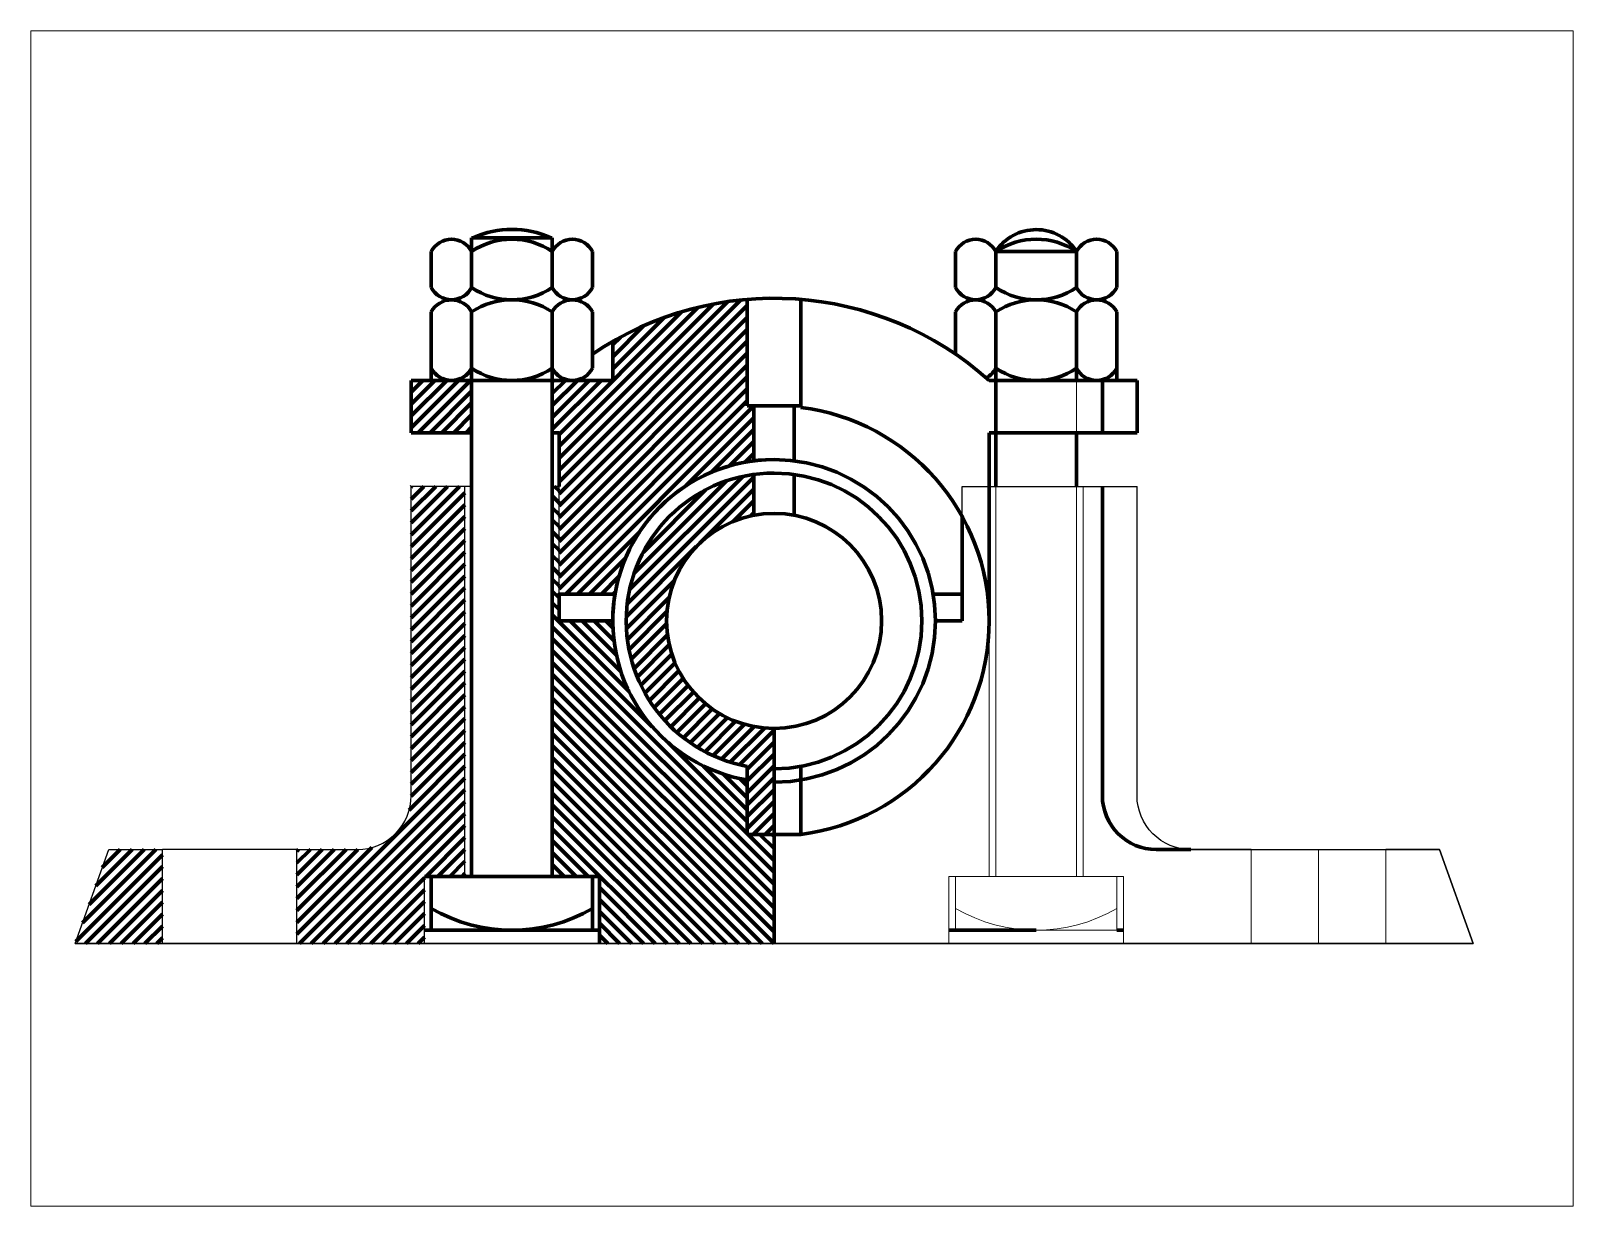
# Paper-space layout 'plummer diagram 1' of a CAD drawing. Header units: inches. Extents: x 1.05 to 9.45, y 0.8 to 7.2.
# The model-space entities are those that its viewports show. They can reach past a viewport. Long polylines and large blocks are cut down to what shows.
import ezdxf

# ---------------------------------------------------------------- set-up
doc = ezdxf.new("R2010")
doc.units = ezdxf.units.IN
doc.header["$MEASUREMENT"] = 0
doc.linetypes.add('dash', pattern=[15, 12, -3])
doc.linetypes.add('DASHED', pattern=[0.75, 0.5, -0.25])

msp = doc.modelspace()

# ---------------------------------------------------------------- hatches: boundary and pattern name
at = {"lineweight": 100}
h = msp.add_hatch(dxfattribs=at)
h.set_pattern_fill('ANSI31', color=0, scale=10)
h.set_pattern_definition([(45, (116.9521, 278.2704), (-0.8838835, 0.8838835), [])])
h.paths.add_polyline_path([(314.55, 413.18), (306.55, 413.18), (306.55, 367.18, -0.414214), (298.55, 359.18), (289.55, 359.18), (289.55, 345.18), (308.55, 345.18), (308.55, 355.18), (314.55, 355.18)])
h.paths.add_polyline_path([(315.55, 428.96), (306.55, 428.96), (306.55, 421.18), (315.55, 421.18)])
h.paths.add_polyline_path([(357.55, 425.18), (356.55, 425.18), (356.55, 441.01, 0.110489), (336.55, 434.75), (336.55, 428.96), (328.55, 428.96), (327.55, 428.96), (327.55, 421.18), (328.55, 421.18), (328.55, 413.18), (328.55, 397.18), (336.88, 397.18, -0.33084), (357.55, 416.99)])
h.paths.add_polyline_path([(269.55, 359.18), (261.55, 359.18), (256.55, 345.18), (269.55, 345.18)])
edge = h.paths.add_edge_path()
edge.add_line((357.55, 408.9), (357.55, 414.97))
edge.add_arc((360.55, 393.18), 22, 97.8375, 259.5243)
edge.add_line((356.55, 371.55), (356.55, 361.43))
edge.add_line((356.55, 361.43), (360.55, 361.43))
edge.add_line((360.55, 361.43), (360.55, 369.18))
edge.add_line((360.55, 369.18), (360.55, 377.18))
edge.add_arc((360.55, 393.18), 16, 100.8069, 270, ccw=False)
h = msp.add_hatch(dxfattribs=at)
h.set_pattern_fill('ANSI31', color=0, scale=10, angle=90)
h.set_pattern_definition([(135, (296.9521, 458.2704), (-0.883883, -0.883883), [])])
h.paths.add_polyline_path([(336.55, 393.18), (328.55, 393.18), (328.55, 397.18), (328.55, 413.18), (327.55, 413.18), (327.55, 355.18), (333.55, 355.18), (334.55, 355.18), (334.55, 345.18), (360.55, 345.18), (360.55, 361.43), (356.55, 361.43), (356.55, 369.51, -0.365977)])

# ---------------------------------------------------------------- linework, layer by layer
for p, q in [((321.55, 450.18), (315.55, 450.18)), ((321.55, 450.18), (327.55, 450.18)), ((360.55, 425.18), (356.55, 425.18))]:
    msp.add_line(p, q, dxfattribs=at)
for points in [[(315.55, 449.62), (315.55, 450.18)], [(321.55, 449.96), (321.54, 449.96)], [(321.55, 449.96), (321.54, 449.96)], [(327.55, 442.77), (327.55, 450.18)], [(399.55, 449.96), (399.55, 449.96)], [(399.55, 449.96), (399.55, 449.96)], [(309.55, 448.14), (309.54, 445.46)], [(315.55, 442.77), (315.55, 449.62)], [(333.54, 448.14), (333.54, 442.77)], [(387.55, 448.14), (387.55, 442.77)], [(393.55, 442.77), (393.55, 448.15)], [(393.55, 448.14), (405.54, 448.14)], [(405.55, 442.77), (405.55, 448.15)], [(411.54, 448.14), (411.55, 445.46)], [(309.55, 442.77), (309.54, 445.46)], [(327.54, 442.77), (327.54, 445.46), (327.55, 445.46)], [(411.55, 445.46), (411.54, 442.77)], [(321.55, 440.96), (321.54, 440.96)], [(356.55, 425.18), (356.55, 441.01)], [(399.55, 440.96), (399.55, 440.96)], [(309.54, 434.96), (309.55, 439.14)], [(315.55, 355.18), (315.55, 439.15)], [(327.55, 355.18), (327.55, 439.15)], [(333.54, 439.14), (333.54, 430.77)], [(333.54, 439.14), (333.54, 430.77)], [(387.55, 439.14), (387.55, 432.86)], [(387.55, 439.14), (387.55, 432.86)], [(393.55, 439.14), (393.55, 430.77)], [(405.55, 439.15), (405.54, 430.77)], [(411.55, 434.96), (411.54, 439.14)], [(309.54, 434.96), (309.54, 428.96)], [(336.55, 434.75), (336.55, 428.96)], [(411.55, 434.96), (411.55, 428.96)], [(393.55, 430.77), (393.55, 428.96)], [(306.55, 421.18), (306.55, 428.96)], [(328.55, 428.96), (306.55, 428.96)], [(315.55, 421.18), (315.55, 428.96)], [(327.55, 421.18), (327.55, 428.96)], [(328.55, 428.96), (336.55, 428.96)], [(392.55, 428.96), (414.55, 428.96)], [(409.4, 421.18), (409.4, 428.96)], [(414.55, 421.18), (414.55, 428.96)], [(360.55, 425.18), (356.55, 425.18)], [(357.55, 425.18), (357.55, 416.99)], [(315.55, 421.18), (306.55, 421.18)], [(328.55, 421.18), (327.55, 421.18)], [(328.55, 413.18), (328.55, 421.18)], [(392.55, 421.18), (392.55, 393.18)], [(392.55, 421.18), (393.55, 421.18)], [(393.55, 421.18), (399.53, 421.18)], [(399.53, 421.18), (414.55, 421.18)], [(357.55, 414.97), (357.55, 408.9)], [(363.55, 414.97), (363.55, 408.9)], [(328.55, 393.18), (328.55, 397.18), (336.88, 397.18)], [(328.55, 393.18), (336.55, 393.18)], [(328.55, 393.18), (336.55, 393.18)], [(360.55, 377.18), (360.55, 345.18)], [(364.55, 371.55), (364.55, 361.43), (356.55, 361.43), (356.55, 371.55)], [(334.55, 345.18), (334.55, 355.18), (308.55, 355.18)], [(321.55, 347.18), (309.55, 347.18), (309.55, 355.18), (333.55, 355.18), (333.55, 347.18)], [(334.55, 347.18), (308.55, 347.18)], [(321.55, 347.18), (333.55, 347.18)]]:
    msp.add_lwpolyline(points, dxfattribs=at)
at = {"linetype": 'DASHED', "lineweight": 100}
for points in [[(364.55, 424.93), (364.55, 441.01)], [(405.54, 430.77), (405.55, 428.96)], [(360.55, 425.18), (364.55, 425.18)], [(363.55, 425.18), (363.55, 416.99)], [(411.55, 347.18), (412.55, 347.18)]]:
    msp.add_lwpolyline(points, dxfattribs=at)
at = {"linetype": 'DASHED', "lineweight": 100, "ltscale": 2}
msp.add_lwpolyline([(405.55, 439.14), (405.55, 439.15)], dxfattribs=at)
at = {"linetype": 'dash', "lineweight": 100, "ltscale": 0.5}
for points in [[(393.55, 428.96), (393.53, 421.18)], [(399.55, 347.18), (386.55, 347.18)]]:
    msp.add_lwpolyline(points, dxfattribs=at)
at = {"linetype": 'dash', "lineweight": 5, "ltscale": 0.5}
for points in [[(405.55, 421.18), (405.55, 428.96)], [(392.55, 355.18), (392.55, 413.18)], [(393.55, 355.18), (393.55, 413.18)], [(405.55, 355.18), (405.55, 413.18)], [(406.55, 355.18), (406.55, 413.18)], [(431.55, 345.18), (431.55, 359.18)], [(441.55, 345.18), (441.55, 359.18)], [(451.55, 345.18), (451.55, 359.18)], [(386.55, 355.18), (386.55, 345.18)], [(399.55, 347.18), (411.55, 347.18), (411.55, 355.18), (387.55, 355.18), (387.55, 347.18)], [(412.55, 345.18), (412.55, 355.18)]]:
    msp.add_lwpolyline(points, dxfattribs=at)
at = {"linetype": 'ByBlock', "lineweight": 100}
for points in [[(393.55, 421.18), (393.55, 413.18)], [(405.55, 421.18), (405.55, 413.18)]]:
    msp.add_lwpolyline(points, dxfattribs=at)
for points in [[(289.55, 359.18), (298.55, 359.18, 0.414214), (306.55, 367.18), (306.55, 413.18)], [(431.55, 359.18), (422.55, 359.18, -0.414214), (414.55, 367.18), (414.55, 413.18)]]:
    msp.add_lwpolyline(points, format="xyb")
for points in [[(315.55, 413.18), (306.55, 413.18)], [(314.55, 355.18), (314.55, 413.18)], [(328.55, 413.18), (327.55, 413.18)], [(328.55, 393.18), (328.55, 413.18)], [(388.55, 413.18), (414.55, 413.18)], [(388.55, 408.67), (388.55, 413.18)], [(256.55, 345.18), (261.55, 359.18)], [(261.55, 359.18), (269.55, 359.18)], [(269.55, 345.18), (269.55, 359.18)], [(289.55, 359.18), (269.55, 359.18)], [(289.55, 345.18), (289.55, 359.18)], [(422.55, 359.18), (459.55, 359.18)], [(431.55, 359.18), (451.55, 359.18)], [(459.55, 359.18), (451.55, 359.18)], [(459.55, 359.18), (464.55, 345.18)], [(464.55, 345.18), (459.55, 359.18)], [(308.55, 345.18), (308.55, 355.18)], [(334.55, 345.18), (334.55, 355.18)], [(256.55, 345.18), (464.55, 345.18)], [(256.55, 345.18), (261.55, 345.18)], [(464.55, 345.18), (256.55, 345.18)]]:
    msp.add_lwpolyline(points)
msp.add_lwpolyline([(409.4, 413.18), (409.4, 367.18, 0.414214), (417.4, 359.18), (422.55, 359.18)], format="xyb", dxfattribs=at)
at = {"linetype": 'DASHED', "lineweight": 100, "ltscale": 5}
for points in [[(388.55, 408.67), (388.55, 393.18)], [(384.21, 397.18), (388.55, 397.18)], [(384.55, 393.18), (388.55, 393.18)]]:
    msp.add_lwpolyline(points, dxfattribs=at)
at = {"linetype": 'DASHED', "lineweight": 15, "ltscale": 2}
msp.add_lwpolyline([(386.55, 355.18), (412.55, 355.18)], dxfattribs=at)
at = {"lineweight": 100}
msp.add_circle((360.55, 393.18), 16, dxfattribs=at)
for centre, radius, start, end in [((312.55, 446.56), 3.39, 27.718, 152.282), ((321.54, 439.14), 10.82, 56.321, 123.679), ((321.55, 437.43), 14, 65.6194, 114.3806), ((330.54, 446.56), 3.39, 27.718, 152.282), ((390.55, 446.56), 3.39, 27.718, 152.282), ((399.55, 444.22), 7.17, 33.2366, 146.8263), ((399.55, 439.14), 10.82, 56.321, 123.679), ((408.54, 446.56), 3.39, 27.718, 152.282), ((312.55, 444.35), 3.39, 207.718, 332.282), ((312.55, 437.56), 3.39, 27.718, 152.282), ((321.54, 451.77), 10.82, 236.321, 303.679), ((321.54, 430.14), 10.82, 56.321, 123.679), ((330.54, 444.35), 3.39, 207.718, 332.282), ((330.54, 437.56), 3.39, 27.718, 152.282), ((360.55, 393.18), 48, 48.1897, 124.2339), ((390.55, 444.35), 3.39, 207.718, 332.282), ((390.55, 437.56), 3.39, 27.718, 152.282), ((399.55, 451.77), 10.82, 236.321, 303.679), ((399.55, 430.14), 10.82, 56.321, 123.679), ((408.54, 444.35), 3.39, 207.718, 332.282), ((408.54, 437.56), 3.39, 27.718, 152.282), ((312.55, 432.35), 3.39, 207.718, 332.282), ((321.54, 439.77), 10.82, 236.321, 303.679), ((330.54, 432.35), 3.39, 207.718, 332.282), ((390.55, 432.35), 3.39, 297.4418, 332.282), ((399.55, 439.77), 10.82, 236.321, 303.679), ((408.54, 432.35), 3.39, 207.718, 332.282), ((360.55, 393.18), 32, 277.1808, 82.8192), ((360.55, 393.18), 24, 90, 260.4059), ((360.55, 393.18), 24, 90, 180), ((360.55, 393.18), 22, 90, 259.5243), ((321.55, 371.18), 24, 240, 300)]:
    msp.add_arc(centre, radius, start, end, dxfattribs=at)
at = {"linetype": 'DASHED', "lineweight": 100, "ltscale": 5}
for radius in [24, 22]:
    msp.add_arc((360.55, 393.18), radius, 270, 90, dxfattribs=at)
msp.add_arc((360.55, 393.18), 24, 180, 260.4059)
at = {"linetype": 'dash', "lineweight": 5, "ltscale": 0.5}
msp.add_arc((399.55, 371.18), 24, 240, 300, dxfattribs=at)

psp = doc.layouts.new('plummer diagram 1')

# ---------------------------------------------------------------- viewports
at = {"layer": '0', "lineweight": 100}
psp.add_viewport(center=(5.25, 4), size=(8.4, 6.4), view_center_point=(364.7039, 393.5396), view_height=174.84049, dxfattribs=at)

doc.saveas('drawing.dxf')
